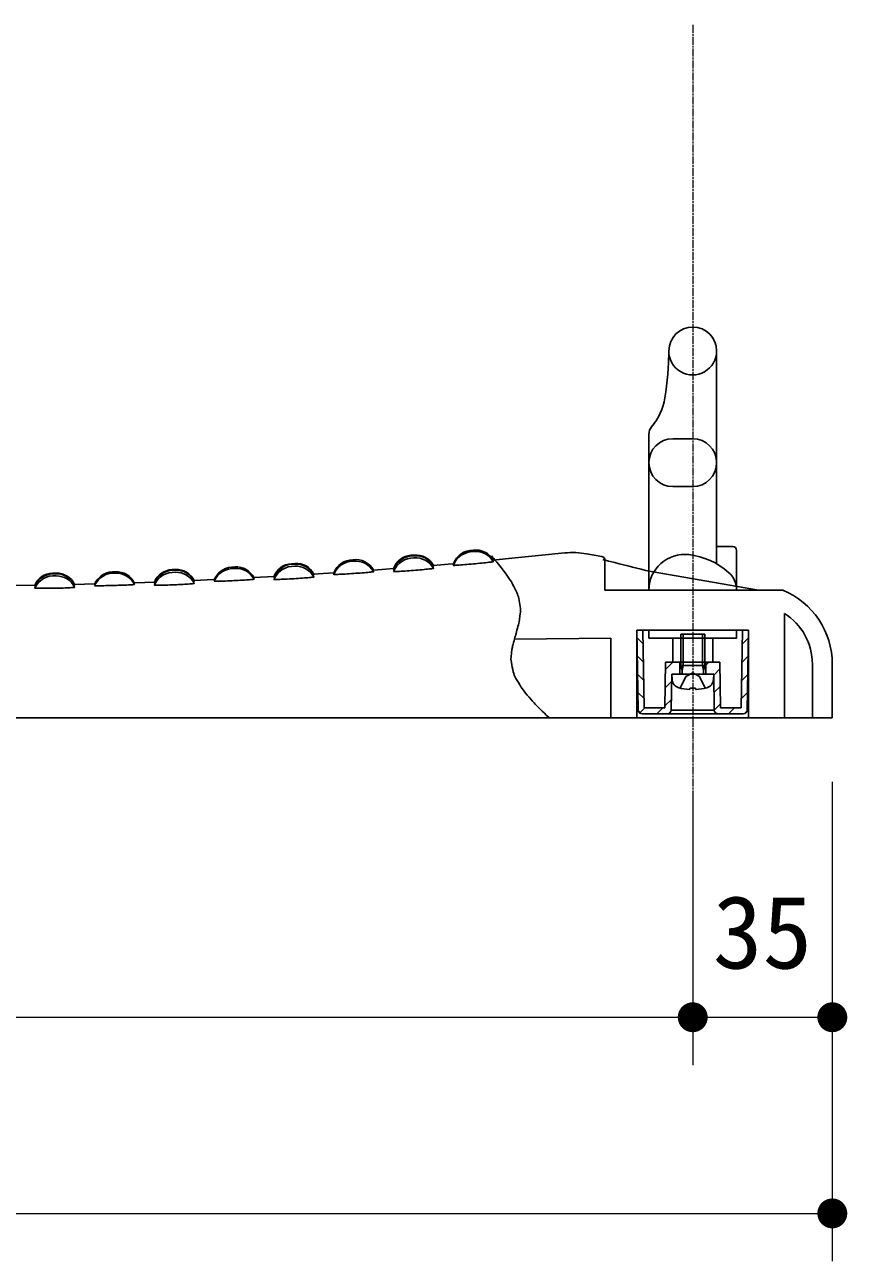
# Model space of a CAD drawing. Units: millimetres on the paper, enlarged 40 times, with parts at other scales. Extents: x 600 to 16200, y 600 to 11280.
# Drawn here: x 8837 to 9662, y 5956 to 7196 of the extents above; entities that cross this region are included whole.
import ezdxf
from ezdxf.enums import TextEntityAlignment as Align

# ---------------------------------------------------------------- set-up
doc = ezdxf.new("R2010")
doc.units = ezdxf.units.MM
doc.header["$LTSCALE"] = 40
doc.linetypes.add('USER1', pattern=[0.3, 0.2, -0.025, 0.05, -0.025])
for name, color, linetype, lineweight in [('D-BMK\u3000構造物基準線(中心線等)', 2, 'USER1', 13), ('D-STR-DIM\u3000寸法線、寸法値', 7, 'Continuous', 13), ('D-STR\u3000構造物外形線', 1, 'Continuous', 25)]:
    doc.layers.add(name, color=color, linetype=linetype, lineweight=lineweight)
doc.styles.add('ＭＳ ゴシック', font='')
doc.styles.get('ＭＳ ゴシック').set_extended_font_data('MS Gothic')

# ---------------------------------------------------------------- blocks, each defined once
blk = doc.blocks.new('filled_dot')
at = {"color": 0, "linetype": 'Continuous', "lineweight": -2, "const_width": 1.25}
blk.add_lwpolyline([(-0.625, 0, 1), (0.625, 0, 1)], format="xyb", close=True, dxfattribs=at)

msp = doc.modelspace()

# ---------------------------------------------------------------- linework, layer by layer
at = {"layer": 'D-BMK\u3000構造物基準線(中心線等)'}
msp.add_line((9507.29, 7195.92), (9507.29, 6400.47), dxfattribs=at)
at = {"layer": 'D-STR-DIM\u3000寸法線、寸法値'}
for p, q in [((9647.29, 6436.74), (9647.29, 5955.81)), ((9647.29, 6436.74), (9647.29, 6152.52)), ((9507.29, 6419.47), (9507.29, 6152.52)), ((9507.29, 6419.47), (9507.29, 6152.52)), ((7987.29, 6200.52), (9507.29, 6200.52)), ((9507.29, 6200.52), (9647.29, 6200.52)), ((7847.29, 6003.81), (9647.29, 6003.81))]:
    msp.add_line(p, q, dxfattribs=at)
at = {"layer": 'D-STR\u3000構造物外形線'}
for p, q in [((9531.29, 6868.76), (9531.29, 6704.74)), ((9531.29, 6868.76), (9531.29, 6852.74)), ((9531.29, 6800.08), (9531.29, 6655.32)), ((9463.29, 6785.1), (9463.29, 6628.74)), ((9487.29, 6780.74), (9507.29, 6780.74)), ((9487.29, 6732.74), (9507.29, 6732.74)), ((9531.29, 6672.74), (9547.29, 6672.74)), ((9228.11, 6664.08), (9224.58, 6663.79)), ((9228.11, 6664.08), (9224.58, 6663.79)), ((9400.9, 6665.32), (9415.99, 6662.66)), ((9551.29, 6668.74), (9551.29, 6628.74)), ((8988.57, 6649.6), (8985.1, 6649.47)), ((8988.57, 6649.6), (8985.1, 6649.47)), ((9108.37, 6655.64), (9104.8, 6655.42)), ((9108.37, 6655.64), (9104.8, 6655.42)), ((9419.25, 6658.59), (9419.25, 6628.74)), ((9459.99, 6648.72), (9573.27, 6628.74)), ((8868.82, 6645.97), (8865.27, 6645.9)), ((8887.29, 6634.62), (8907.38, 6635.04)), ((9067.19, 6641.46), (9087.31, 6642.61)), ((9419.25, 6628.74), (9573.2, 6628.74)), ((9463.29, 6628.74), (9551.29, 6628.74)), ((9572.47, 6628.74), (9580.95, 6628.74)), ((9573.27, 6628.74), (9573.28, 6628.74)), ((9580.95, 6628.74), (9587.19, 6628.74)), ((9587.19, 6628.74), (9597.69, 6628.74)), ((9599.29, 6605.5), (9599.29, 6500.74)), ((9563.29, 6588.74), (9451.29, 6588.74)), ((9563.29, 6588.74), (9451.29, 6588.74)), ((9451.29, 6588.74), (9451.29, 6500.74)), ((9452.69, 6508.67), (9451.29, 6588.74)), ((9451.29, 6588.74), (9457.29, 6588.74)), ((9458.66, 6510.74), (9457.29, 6588.74)), ((9555.93, 6510.74), (9557.29, 6588.74)), ((9563.29, 6588.74), (9557.29, 6588.74)), ((9561.9, 6508.67), (9563.29, 6588.74)), ((9563.29, 6588.74), (9563.29, 6500.74)), ((9425.29, 6580.74), (9328.46, 6579.81)), ((9425.29, 6580.74), (9425.29, 6500.74)), ((9457.54, 6574.89), (9451.43, 6581)), ((9487.29, 6556.74), (9487.29, 6580.74)), ((9495.29, 6553.14), (9495.29, 6584.74)), ((9519.29, 6584.74), (9495.29, 6584.74)), ((9495.29, 6580.74), (9495.29, 6556.74)), ((9497.57, 6553.14), (9497.57, 6584.74)), ((9517.02, 6584.74), (9517.02, 6553.14)), ((9519.29, 6584.74), (9519.29, 6553.14)), ((9519.29, 6556.74), (9519.29, 6580.74)), ((9527.29, 6556.74), (9527.29, 6580.74)), ((9557.05, 6574.89), (9563.16, 6581)), ((9457.85, 6556.62), (9451.75, 6562.72)), ((9556.73, 6556.62), (9562.84, 6562.72)), ((9479.29, 6510.74), (9480.1, 6556.74)), ((9479.97, 6549.26), (9487.45, 6556.74)), ((9480.1, 6556.74), (9494.29, 6556.74)), ((9527.29, 6556.74), (9487.29, 6556.74)), ((9520.29, 6556.74), (9494.29, 6556.74)), ((9494.29, 6544.74), (9494.29, 6556.74)), ((9519.29, 6553.14), (9495.29, 6553.14)), ((9495.29, 6553.14), (9496.66, 6548.34)), ((9496.66, 6548.34), (9497.57, 6553.14)), ((9496.66, 6545.94), (9496.66, 6548.34)), ((9517.93, 6548.34), (9517.02, 6553.14)), ((9519.29, 6553.14), (9517.93, 6548.34)), ((9517.93, 6545.94), (9517.93, 6548.34)), ((9520.29, 6556.74), (9534.49, 6556.74)), ((9520.29, 6556.74), (9520.29, 6544.74)), ((9520.29, 6553.66), (9523.37, 6556.74)), ((9528.31, 6543.72), (9534.61, 6550.02)), ((9534.49, 6556.74), (9535.29, 6510.74)), ((9627.29, 6554.75), (9627.29, 6500.74)), ((9647.29, 6551.28), (9647.29, 6554.75)), ((9647.29, 6500.74), (9647.29, 6551.28)), ((9458.17, 6538.34), (9452.07, 6544.44)), ((9479.65, 6530.98), (9486.17, 6537.5)), ((9485.66, 6508.67), (9486.29, 6544.74)), ((9494.29, 6544.74), (9486.29, 6544.74)), ((9528.29, 6544.74), (9486.29, 6544.74)), ((9486.58, 6539.22), (9486.29, 6544.74)), ((9493.41, 6544.74), (9494.29, 6545.62)), ((9494.29, 6544.74), (9520.29, 6544.74)), ((9494.69, 6530.63), (9500.42, 6542.12)), ((9507.29, 6545.78), (9500.42, 6542.12)), ((9514.16, 6542.12), (9507.29, 6545.78)), ((9519.89, 6530.63), (9514.16, 6542.12)), ((9528.29, 6544.74), (9520.29, 6544.74)), ((9528, 6539.22), (9528.29, 6544.74)), ((9528.29, 6544.74), (9528.92, 6508.67)), ((9556.41, 6538.34), (9562.52, 6544.44)), ((9458.49, 6520.06), (9452.39, 6526.16)), ((9504.54, 6529.85), (9504.54, 6530.33)), ((9509.75, 6530.63), (9504.84, 6530.63)), ((9510.05, 6529.85), (9510.05, 6530.33)), ((9528.62, 6526.07), (9534.92, 6532.36)), ((9556.1, 6520.06), (9562.2, 6526.16)), ((9453.73, 6505.06), (9459.41, 6510.74)), ((9458.66, 6510.73), (9479.29, 6510.74)), ((9471.37, 6504.74), (9477.37, 6510.74)), ((9479.33, 6512.7), (9485.85, 6519.22)), ((9528.94, 6508.42), (9535.22, 6514.71)), ((9535.29, 6510.74), (9555.93, 6510.74)), ((9543.22, 6504.74), (9549.22, 6510.74)), ((7927.29, 6500.74), (9567.29, 6500.74)), ((9455.73, 6504.86), (9452.81, 6507.78)), ((9557.9, 6504.74), (9456.69, 6504.74)), ((9456.69, 6504.74), (9481.67, 6504.74)), ((9532.92, 6504.74), (9481.67, 6504.74)), ((9485.66, 6508.67), (9528.92, 6508.67)), ((9532.92, 6504.74), (9557.9, 6504.74)), ((9558.86, 6504.86), (9561.78, 6507.78)), ((9567.29, 6500.74), (9647.29, 6500.74))]:
    msp.add_line(p, q, dxfattribs=at)
for points in [[(9307.18, 6659.08), (9322.56, 6660.54), (9352.66, 6663.49), (9379, 6666.13)], [(9187.27, 6647.39), (9187.29, 6647.39), (9187.14, 6647.34), (9186.74, 6647.27), (9186.1, 6647.18), (9185.22, 6647.08), (9184.11, 6646.96), (9182.8, 6646.83), (9181.28, 6646.69), (9179.59, 6646.54), (9177.75, 6646.39), (9175.76, 6646.23), (9173.67, 6646.06), (9171.5, 6645.9), (9169.41, 6645.75), (9167.29, 6645.6)], [(9187.28, 6648.84), (9187.29, 6648.84), (9187.14, 6648.81), (9186.73, 6648.77), (9186.5, 6648.74)], [(9187.18, 6649.03), (9199.57, 6649.92), (9207.31, 6650.52)], [(9208.21, 6649.77), (9207.77, 6649.76), (9207.41, 6649.76), (9207.3, 6649.78), (9207.3, 6649.78)], [(9227.29, 6648.66), (9225.05, 6648.49), (9222.83, 6648.32), (9220.67, 6648.17), (9218.59, 6648.03), (9216.62, 6647.9), (9214.78, 6647.79), (9213.11, 6647.7), (9211.62, 6647.63), (9210.32, 6647.58), (9209.25, 6647.55), (9208.39, 6647.53), (9207.78, 6647.54), (9207.41, 6647.57), (9207.3, 6647.61), (9207.3, 6647.61)], [(9207.58, 6650.52), (9207.48, 6650.51), (9207.32, 6650.5), (9207.31, 6650.5)], [(9247.27, 6650.8), (9247.29, 6650.79), (9247.14, 6650.72), (9246.74, 6650.64), (9246.1, 6650.53), (9245.22, 6650.4), (9244.12, 6650.26), (9242.81, 6650.11), (9241.29, 6649.94), (9239.6, 6649.77), (9237.76, 6649.58), (9235.78, 6649.39), (9233.69, 6649.2), (9231.52, 6649.01), (9229.42, 6648.83), (9227.29, 6648.66)], [(9247.28, 6652.96), (9247.29, 6652.96), (9247.14, 6652.92), (9246.74, 6652.86), (9246.09, 6652.78), (9246.06, 6652.77)], [(9247.28, 6653.69), (9247.29, 6653.69), (9247.2, 6653.68), (9246.97, 6653.66), (9246.9, 6653.65)], [(9247.28, 6653.71), (9261.99, 6654.94), (9267.37, 6655.42)], [(9287.29, 6655.19), (9285.05, 6654.99), (9282.82, 6654.8), (9280.66, 6654.61), (9278.58, 6654.44), (9276.61, 6654.29), (9274.77, 6654.15), (9273.1, 6654.03), (9271.6, 6653.93), (9270.31, 6653.85), (9269.24, 6653.79), (9268.38, 6653.75), (9267.77, 6653.74), (9267.41, 6653.75), (9267.3, 6653.78), (9267.3, 6653.78)], [(9307.27, 6657.44), (9307.29, 6657.44), (9307.14, 6657.38), (9306.74, 6657.3), (9306.1, 6657.2), (9305.22, 6657.08), (9304.11, 6656.94), (9302.8, 6656.78), (9301.29, 6656.61), (9299.6, 6656.42), (9297.76, 6656.22), (9295.78, 6656.02), (9293.68, 6655.8), (9291.52, 6655.59), (9289.42, 6655.39), (9287.29, 6655.19)], [(9307.28, 6658.89), (9307.29, 6658.89), (9307.14, 6658.86), (9306.73, 6658.81), (9306.47, 6658.78)], [(8868.82, 6645.97), (8868.83, 6645.98), (8868.71, 6645.97), (8868.41, 6645.97), (8867.95, 6645.96), (8867.39, 6645.95), (8866.78, 6645.93), (8866.2, 6645.92), (8865.72, 6645.91), (8865.49, 6645.91), (8865.28, 6645.9), (8865.27, 6645.9)], [(8947.28, 6636), (8947.29, 6636), (8947.14, 6635.98), (8946.74, 6635.96), (8946.56, 6635.95)], [(8947.2, 6636.18), (8948.13, 6636.21), (8967.31, 6636.92)], [(8968.3, 6636.12), (8967.78, 6636.12), (8967.41, 6636.14), (8967.3, 6636.16), (8967.3, 6636.16)], [(8967.6, 6636.89), (8967.48, 6636.89), (8967.32, 6636.88), (8967.31, 6636.88)], [(9007.27, 6635.62), (9007.29, 6635.61), (9007.14, 6635.55), (9006.74, 6635.48), (9006.1, 6635.4), (9005.22, 6635.31), (9004.11, 6635.21), (9002.79, 6635.11), (9001.28, 6635), (8999.58, 6634.89), (8997.74, 6634.78), (8995.75, 6634.67), (8993.66, 6634.56), (8991.49, 6634.45), (8989.41, 6634.36), (8987.29, 6634.27)], [(9007.28, 6637.78), (9007.29, 6637.78), (9007.14, 6637.74), (9006.74, 6637.7), (9006.13, 6637.65)], [(9007.29, 6638.5), (9007.29, 6638.5), (9007.2, 6638.5), (9006.98, 6638.49), (9006.92, 6638.48)], [(9007.28, 6638.54), (9026.62, 6639.39), (9027.38, 6639.43)], [(9047.29, 6638.41), (9045.05, 6638.29), (9042.83, 6638.19), (9040.67, 6638.09), (9038.6, 6638.01), (9036.63, 6637.93), (9034.8, 6637.87), (9033.13, 6637.82), (9031.63, 6637.78), (9030.33, 6637.75), (9029.25, 6637.73), (9028.4, 6637.73), (9027.78, 6637.74), (9027.41, 6637.76), (9027.3, 6637.8), (9027.3, 6637.8)], [(9067.27, 6639.84), (9067.29, 6639.83), (9067.14, 6639.79), (9066.74, 6639.72), (9066.1, 6639.65), (9065.22, 6639.56), (9064.11, 6639.47), (9062.79, 6639.36), (9061.28, 6639.25), (9059.58, 6639.13), (9057.74, 6639.01), (9055.76, 6638.88), (9053.66, 6638.75), (9051.49, 6638.63), (9049.41, 6638.52), (9047.29, 6638.41)], [(9066.48, 6641.27), (9066.84, 6641.28), (9067.19, 6641.29)], [(9067.28, 6641.28), (9067.29, 6641.28), (9067.14, 6641.26), (9066.74, 6641.22), (9066.52, 6641.21)], [(9088.27, 6641.84), (9087.78, 6641.83), (9087.41, 6641.84), (9087.3, 6641.86), (9087.31, 6641.86)], [(9107.29, 6640.36), (9105.05, 6640.23), (9102.83, 6640.11), (9100.67, 6640), (9098.6, 6639.9), (9096.63, 6639.81), (9094.79, 6639.73), (9093.12, 6639.68), (9091.63, 6639.63), (9090.33, 6639.6), (9089.25, 6639.59), (9088.4, 6639.59), (9087.78, 6639.61), (9087.41, 6639.64), (9087.3, 6639.69), (9087.3, 6639.69)], [(9087.6, 6642.59), (9087.48, 6642.59), (9087.32, 6642.58), (9087.31, 6642.58)], [(9127.27, 6642.09), (9127.29, 6642.08), (9127.14, 6642.02), (9126.74, 6641.94), (9126.1, 6641.85), (9125.22, 6641.74), (9124.11, 6641.62), (9122.8, 6641.5), (9121.29, 6641.36), (9119.59, 6641.22), (9117.75, 6641.07), (9115.77, 6640.92), (9113.67, 6640.77), (9111.5, 6640.63), (9109.41, 6640.49), (9107.29, 6640.36)], [(9127.28, 6644.26), (9127.29, 6644.25), (9127.14, 6644.22), (9126.74, 6644.16), (9126.1, 6644.1), (9126.08, 6644.09)], [(9127.29, 6644.98), (9127.29, 6644.98), (9127.2, 6644.97), (9126.98, 6644.96), (9126.9, 6644.95)], [(9127.28, 6644.99), (9136.68, 6645.57), (9147.38, 6646.28)], [(9167.29, 6645.6), (9165.05, 6645.45), (9162.83, 6645.31), (9160.67, 6645.17), (9158.59, 6645.05), (9156.62, 6644.94), (9154.79, 6644.84), (9153.12, 6644.76), (9151.62, 6644.69), (9150.32, 6644.64), (9149.25, 6644.61), (9148.39, 6644.59), (9147.78, 6644.59), (9147.41, 6644.61), (9147.3, 6644.64), (9147.3, 6644.64)], [(8827.21, 6633.58), (8828.12, 6633.59), (8847.31, 6633.89)], [(8848.36, 6633.08), (8847.78, 6633.1), (8847.41, 6633.12), (8847.3, 6633.15), (8847.31, 6633.15)], [(8867.29, 6630.81), (8865.05, 6630.78), (8862.83, 6630.75), (8860.68, 6630.73), (8858.6, 6630.72), (8856.63, 6630.71), (8854.8, 6630.71), (8853.13, 6630.73), (8851.64, 6630.75), (8850.34, 6630.77), (8849.26, 6630.8), (8848.4, 6630.84), (8847.78, 6630.89), (8847.42, 6630.93), (8847.3, 6630.99), (8847.3, 6630.99)], [(8847.63, 6633.87), (8847.48, 6633.87), (8847.32, 6633.87), (8847.31, 6633.87)], [(8887.27, 6631.71), (8887.29, 6631.7), (8887.14, 6631.64), (8886.74, 6631.58), (8886.1, 6631.51), (8885.22, 6631.44), (8884.1, 6631.37), (8882.78, 6631.3), (8881.27, 6631.22), (8879.57, 6631.15), (8877.72, 6631.08), (8875.74, 6631.02), (8873.65, 6630.96), (8871.48, 6630.9), (8869.4, 6630.85), (8867.29, 6630.81)], [(8887.28, 6633.86), (8887.29, 6633.86), (8887.14, 6633.83), (8886.74, 6633.79), (8886.15, 6633.76)], [(8887.29, 6634.58), (8887.29, 6634.58), (8887.21, 6634.58), (8886.98, 6634.58), (8886.93, 6634.58)], [(8927.29, 6633.57), (8925.05, 6633.51), (8922.83, 6633.45), (8920.68, 6633.41), (8918.6, 6633.37), (8916.63, 6633.34), (8914.8, 6633.31), (8913.13, 6633.3), (8911.63, 6633.29), (8910.34, 6633.3), (8909.26, 6633.31), (8908.4, 6633.32), (8907.78, 6633.35), (8907.42, 6633.38), (8907.3, 6633.42), (8907.3, 6633.42)], [(8947.28, 6634.56), (8947.29, 6634.56), (8947.14, 6634.51), (8946.74, 6634.46), (8946.1, 6634.4), (8945.22, 6634.33), (8944.1, 6634.26), (8942.79, 6634.18), (8941.27, 6634.1), (8939.57, 6634.02), (8937.73, 6633.94), (8935.74, 6633.85), (8933.65, 6633.77), (8931.48, 6633.7), (8929.4, 6633.63), (8927.29, 6633.57)], [(8987.29, 6634.27), (8985.05, 6634.18), (8982.83, 6634.1), (8980.68, 6634.03), (8978.6, 6633.97), (8976.63, 6633.93), (8974.8, 6633.89), (8973.13, 6633.86), (8971.63, 6633.85), (8970.34, 6633.85), (8969.26, 6633.86), (8968.4, 6633.88), (8967.78, 6633.91), (8967.42, 6633.95), (8967.3, 6634), (8967.3, 6634)]]:
    msp.add_lwpolyline(points, dxfattribs=at)
msp.add_lwpolyline([(9551.29, 6588.74), (9463.29, 6588.74), (9463.29, 6580.74), (9551.29, 6580.74)], close=True, dxfattribs=at)
for centre, radius, start, end in [((9507.29, 6868.74), 24, 0, 179.42348), ((9163.31, 6872.38), 320, 350.91012, 359.39382), ((9163.31, 6872.38), 320, 356.55782, 359.39382), ((9507.29, 6868.74), 24, 179.42348, 0), ((9420.04, 6831.27), 60, 320.11967, 350.94545), ((9420.04, 6831.27), 60, 320.11967, 332.52149), ((9475.29, 6785.1), 12, 140.11966, 180), ((9487.29, 6756.74), 24, 90, 270), ((9507.29, 6756.74), 24, 270, 90), ((9547.29, 6668.74), 4, 0, 90), ((9169.26, 6638.85), 20.61, 28.99702, 97.99829), ((9226.16, 6643.86), 20, 94.56232, 160.58493), ((9227.05, 6642.15), 21.17, 88.91323, 158.89555), ((9227.16, 6639.88), 21.32, 88.5009, 158.72565), ((9229.61, 6643.28), 20.15, 28.72098, 96.15734), ((9229.61, 6641.13), 20.15, 28.70772, 95.38173), ((9229.72, 6644.14), 20, 28.51698, 94.61479), ((9287.08, 6647.85), 21.11, 89.70068, 159.55664), ((9287.16, 6646.34), 21.21, 89.29307, 159.47631), ((9289.72, 6648.92), 20.2, 29.59746, 97.21006), ((9289.72, 6647.5), 20.18, 29.52831, 96.53938), ((9387.01, 6586.53), 80, 79.99988, 95.74562), ((9415.29, 6658.72), 4, 1.78328, 80.00615), ((9443.04, 6752.29), 96.42, 254.35764, 258.99395), ((9499.29, 6628.74), 36, 83.60921, 180), ((9495.29, 6592.96), 72, 48.19318, 83.61492), ((8926.86, 6625.83), 21.55, 85.65041, 155.21744), ((8929.25, 6627.3), 20.03, 25.775, 92.16069), ((8985.87, 6629.48), 20, 92.26626, 158.26681), ((8986.82, 6627.62), 21.3, 86.41228, 156.37802), ((8989.29, 6628.8), 20.11, 26.5275, 93.26086), ((8989.37, 6629.62), 20, 26.37354, 92.31878), ((9047.04, 6630.63), 21.54, 86.8393, 156.43042), ((9046.92, 6629.39), 21.35, 86.72582, 156.80722), ((9049.4, 6630.63), 20.11, 27.26229, 93.58832), ((9049.46, 6632.13), 20.05, 27.18555, 93.50689), ((9105.98, 6635.46), 20, 93.41299, 159.13134), ((9106.93, 6633.64), 21.27, 87.65743, 157.29606), ((9106.98, 6631.48), 21.32, 86.96419, 157.34109), ((9109.48, 6634.81), 20.16, 27.95658, 94.77701), ((9109.49, 6632.69), 20.13, 27.87909, 93.94508), ((9109.59, 6635.68), 20, 27.72565, 93.46681), ((9166.47, 6638.72), 20.54, 90.22765, 158.99405), ((9166.53, 6637.23), 20.61, 90.24764, 158.93351), ((9169.27, 6637.47), 20.57, 28.876, 97.90203), ((9267.38, 6660.85), 5.63, 269.17947, 274.90446), ((10041.52, 9029.09), 2450.37, 255.41909, 256.27128), ((8865.64, 6625.91), 20, 91.11867, 156.53198), ((8866.84, 6623.64), 21.73, 84.53247, 154.04755), ((8866.73, 6621.69), 21.54, 84.29395, 154.41106), ((8869.24, 6625.98), 20, 25.48983, 91.17303), ((8869.17, 6623.04), 20.08, 25.58082, 90.84802), ((8869.21, 6625.24), 20.03, 25.52364, 90.85289), ((8926.76, 6624.58), 21.38, 85.42038, 155.56218), ((8907.79, 6641.71), 6.87, 265.90503, 271.44032), ((8929.21, 6625.81), 20.09, 25.85948, 92.09686), ((8986.91, 6625.38), 21.42, 85.81521, 156.27605), ((8989.29, 6626.66), 20.1, 26.49043, 92.3199), ((9027.62, 6645.74), 6.5, 267.13781, 272.71575), ((9147.51, 6652.23), 6.15, 268.07376, 273.69791), ((9527.29, 6628.74), 24, 0, 48.20018), ((9567.29, 6554.75), 80, 0, 67.67841), ((9567.29, 6554.75), 60, 0, 57.76905), ((9495.57, 6539.7), 9, 183, 254.89936), ((9495.46, 6545.94), 1.2, 270, 0), ((9519.13, 6545.94), 1.2, 180, 270), ((9519.02, 6539.7), 9, 285.10064, 357), ((9507.29, 6583.14), 54, 254.89936, 266.39482), ((9503.94, 6529.85), 0.6, 266.39482, 0), ((9504.84, 6530.33), 0.3, 90, 180), ((9509.75, 6530.33), 0.3, 0, 90), ((9510.65, 6529.85), 0.6, 180, 273.60518), ((9507.29, 6583.14), 54, 273.60518, 285.10064), ((9456.69, 6508.74), 4, 181, 270), ((9481.67, 6508.74), 4, 270, 359), ((9532.92, 6508.74), 4, 181, 270), ((9557.9, 6508.74), 4, 270, 359)]:
    msp.add_arc(centre, radius, start, end, dxfattribs=at)
msp.add_open_spline([(9305.39, 6663.26), (9307.61, 6660.74), (9314.03, 6652.97), (9316.07, 6650.31), (9318.03, 6647.75), (9323.75, 6639.91), (9325.4, 6637.14), (9326.95, 6634.54), (9331.07, 6626.41), (9332.01, 6623.54), (9332.92, 6620.78), (9334.45, 6612.17), (9334.56, 6609.27), (9334.66, 6606.79), (9333.55, 6599.38), (9333.08, 6596.94), (9332.58, 6594.38), (9330.42, 6586.86), (9329.75, 6584.34), (9329.09, 6581.83), (9326.92, 6574.34), (9326.43, 6571.79), (9325.96, 6569.38), (9324.79, 6562.06), (9324.96, 6559.62), (9325.18, 6556.37), (9327.14, 6546.74), (9328.33, 6543.71), (9329.6, 6540.5), (9335.05, 6531.62), (9337.08, 6528.82), (9339.28, 6525.78), (9346.82, 6517.35), (9349.4, 6514.61), (9352.11, 6511.73), (9360.58, 6503.4), (9363.51, 6500.74)], degree=3, knots=[0, 0, 0, 0, 1, 1, 1, 2, 2, 2, 3, 3, 3, 4, 4, 4, 5, 5, 5, 6, 6, 6, 7, 7, 7, 8, 8, 8, 9, 9, 9, 10, 10, 10, 11, 11, 11, 12, 12, 12, 12], dxfattribs=at)

# ---------------------------------------------------------------- block references
at = {"layer": 'D-STR-DIM\u3000寸法線、寸法値', "xscale": 12, "yscale": 12}
msp.add_blockref('filled_dot', (9507.29, 6200.52), dxfattribs=at)
at = {"layer": 'D-STR-DIM\u3000寸法線、寸法値', "xscale": 12, "yscale": 12, "rotation": 180}
for p in [(9507.29, 6200.52), (9647.29, 6200.52), (9647.29, 6003.81)]:
    msp.add_blockref('filled_dot', p, dxfattribs=at)

# ---------------------------------------------------------------- texts
at = {"layer": 'D-STR-DIM\u3000寸法線、寸法値', "style": 'ＭＳ ゴシック'}
msp.add_text('35', height=73.31, dxfattribs=at).set_placement((9577.29, 6286.03), align=Align.MIDDLE_CENTER)

doc.saveas('drawing.dxf')
